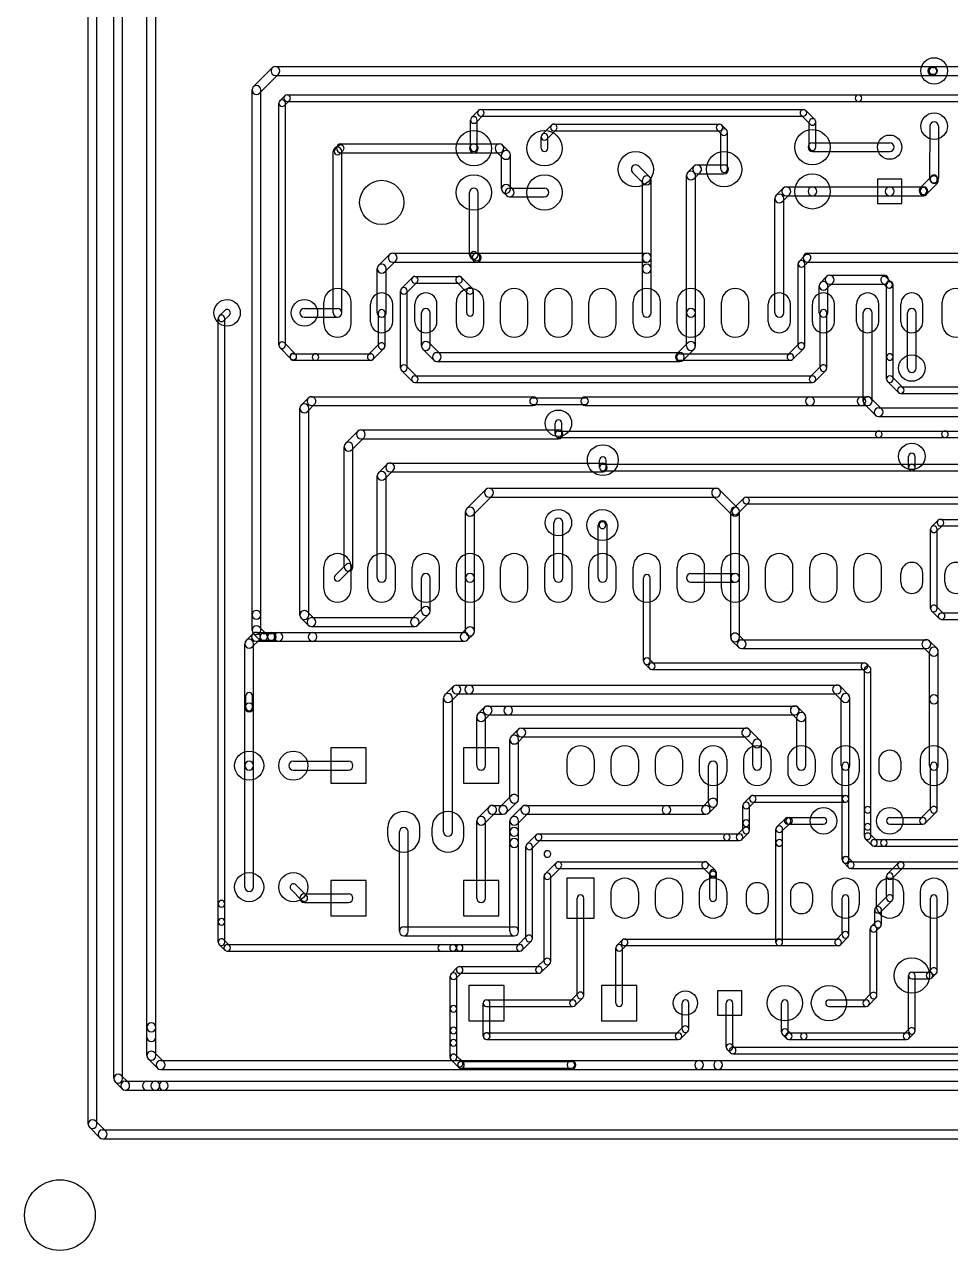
# Model space of a CAD drawing. Extents: x 6950 to 110575, y 15345 to 73470.
# Drawn here: x 6950 to 27910, y 15620 to 43372 of the extents above; entities that cross this region are included whole.
import ezdxf

# ---------------------------------------------------------------- set-up
doc = ezdxf.new("R2010")
doc.units = 0
doc.layers.add('BLACK', color=1, linetype='CONTINUOUS')

msp = doc.modelspace()

# ---------------------------------------------------------------- linework, layer by layer
at = {"layer": 'BLACK'}
for p, q in [((8390, 18480), (8390, 70750)), ((8590, 18480), (8590, 70750)), ((9720, 20670), (9720, 70140)), ((9920, 20670), (9920, 70140)), ((8970, 19510), (8970, 60800)), ((9170, 19510), (9170, 60800)), ((12559, 42391), (12129, 41961)), ((12701, 42249), (12271, 41819)), ((12630, 42420), (27500, 42420)), ((12630, 42220), (27500, 42220)), ((27500, 42420), (32920, 42420)), ((27500, 42395), (27540, 42395)), ((27500, 42245), (27540, 42245)), ((27500, 42220), (32920, 42220)), ((12100, 30010), (12100, 41890)), ((12300, 30010), (12300, 41890)), ((12841, 41758), (12727, 41644)), ((12947, 41652), (12833, 41538)), ((12895, 41780), (25829, 41780)), ((12895, 41630), (25829, 41630)), ((25830, 41780), (28850, 41780)), ((25830, 41630), (28850, 41630)), ((12705, 36110), (12705, 41590)), ((12855, 36110), (12855, 41590)), ((17227, 41423), (17067, 41263)), ((17280, 41445), (24580, 41445)), ((24837, 41219), (24633, 41423)), ((17045, 40570), (17045, 41210)), ((17333, 41317), (17173, 41157)), ((17195, 40570), (17195, 41210)), ((17280, 41295), (24580, 41295)), ((18667, 40883), (18877, 41093)), ((18930, 41115), (22680, 41115)), ((22733, 41093), (22837, 40989)), ((24731, 41113), (24527, 41317)), ((24710, 40595), (24710, 41165)), ((24860, 40595), (24860, 41165)), ((18645, 40570), (18645, 40830)), ((18773, 40777), (18983, 40987)), ((18795, 40570), (18795, 40830)), ((18930, 40965), (22680, 40965)), ((22627, 40987), (22731, 40883)), ((22710, 40095), (22710, 40935)), ((22860, 40095), (22860, 40935)), ((27439, 41070), (27437, 39890)), ((27639, 41070), (27637, 39890)), ((13981, 40549), (14056, 40624)), ((14110, 40670), (17120, 40670)), ((17120, 40670), (17700, 40670)), ((17771, 40641), (17921, 40491)), ((24785, 40695), (26535, 40695)), ((13935, 36845), (13935, 40495)), ((14088, 40442), (14163, 40517)), ((14110, 40470), (17120, 40470)), ((14135, 36845), (14135, 40495)), ((17120, 40470), (17700, 40470)), ((17629, 40499), (17779, 40349)), ((17750, 39650), (17750, 40420)), ((17950, 39650), (17950, 40420)), ((24785, 40495), (26535, 40495)), ((20964, 39775), (20715, 40024)), ((21105, 39916), (20856, 40165)), ((21965, 40026), (22104, 40165)), ((22106, 39885), (22245, 40024)), ((22175, 40195), (22785, 40195)), ((22175, 39995), (22785, 39995)), ((17921, 39720), (18000, 39641)), ((20935, 38095), (20935, 39845)), ((21135, 38095), (21135, 39845)), ((21935, 36845), (21935, 39955)), ((22135, 36845), (22135, 39955)), ((24195, 39695), (24785, 39695)), ((24785, 39695), (26535, 39695)), ((26810, 39870), (26260, 39870)), ((26260, 39870), (26260, 39320)), ((26535, 39695), (27299, 39695)), ((26810, 39320), (26810, 39870)), ((27230, 39681), (27465, 39916)), ((27371, 39540), (27606, 39775)), ((27461, 39846), (27461, 39890)), ((27611, 39846), (27611, 39890)), ((17020, 38160), (17020, 39570)), ((17220, 38160), (17220, 39570)), ((17780, 39579), (17859, 39500)), ((17930, 39670), (18720, 39670)), ((17930, 39470), (18720, 39470)), ((23935, 36845), (23935, 39435)), ((23964, 39506), (24124, 39666)), ((24106, 39364), (24266, 39524)), ((24135, 36845), (24135, 39435)), ((24195, 39495), (24785, 39495)), ((24785, 39495), (26535, 39495)), ((26535, 39495), (27299, 39495)), ((27225, 39596), (27225, 39610)), ((27375, 39596), (27375, 39610)), ((26260, 39320), (26810, 39320)), ((14965, 37916), (15214, 38165)), ((15106, 37775), (15355, 38024)), ((15285, 38195), (17185, 38195)), ((17067, 38107), (17131, 38043)), ((17173, 38213), (17237, 38149)), ((17185, 38195), (21035, 38195)), ((20935, 37845), (20935, 38095)), ((21135, 37845), (21135, 38095)), ((24483, 38009), (24621, 38147)), ((24589, 37903), (24727, 38041)), ((24675, 38195), (28385, 38195)), ((14935, 36845), (14935, 37845)), ((15135, 36845), (15135, 37845)), ((15285, 37995), (17185, 37995)), ((17185, 37995), (21035, 37995)), ((20935, 36845), (20935, 37845)), ((21135, 36845), (21135, 37845)), ((24460, 36095), (24460, 37955)), ((24610, 36095), (24610, 37955)), ((24675, 37995), (28385, 37995)), ((15731, 37647), (15483, 37399)), ((15837, 37541), (15589, 37293)), ((15785, 37670), (16785, 37670)), ((15785, 37520), (16785, 37520)), ((16981, 37293), (16733, 37541)), ((17087, 37399), (16839, 37647)), ((25104, 37665), (24965, 37526)), ((25245, 37524), (25106, 37385)), ((25175, 37695), (26405, 37695)), ((25175, 37495), (26405, 37495)), ((26466, 37428), (26352, 37542)), ((26572, 37534), (26458, 37648)), ((26460, 35846), (26460, 37480)), ((26520, 37555), (26534, 37555)), ((26610, 35846), (26610, 37480)), ((15460, 35595), (15460, 37345)), ((15610, 35595), (15610, 37345)), ((16960, 36845), (16960, 37345)), ((17110, 36845), (17110, 37345)), ((24935, 36845), (24935, 37455)), ((25135, 36845), (25135, 37455)), ((26520, 37405), (26534, 37405)), ((13285, 36945), (14035, 36945)), ((13725, 36605), (13725, 37085)), ((14345, 36605), (14345, 37085)), ((14785, 36645), (14785, 37045)), ((15285, 36645), (15285, 37045)), ((15785, 36645), (15785, 37045)), ((16285, 36645), (16285, 37045)), ((16725, 36605), (16725, 37085)), ((17345, 36605), (17345, 37085)), ((17725, 36605), (17725, 37085)), ((18345, 36605), (18345, 37085)), ((18725, 36605), (18725, 37085)), ((19345, 36605), (19345, 37085)), ((19725, 36605), (19725, 37085)), ((20345, 36605), (20345, 37085)), ((20725, 36605), (20725, 37085)), ((21345, 36605), (21345, 37085)), ((21725, 36605), (21725, 37085)), ((22345, 36605), (22345, 37085)), ((22725, 36605), (22725, 37085)), ((23345, 36605), (23345, 37085)), ((23785, 36645), (23785, 37045)), ((24285, 36645), (24285, 37045)), ((24785, 36645), (24785, 37045)), ((25285, 36645), (25285, 37045)), ((25785, 36645), (25785, 37045)), ((26285, 36645), (26285, 37045)), ((26785, 36645), (26785, 37045)), ((27285, 36645), (27285, 37045)), ((27725, 36605), (27725, 37085)), ((11335, 23470), (11335, 36720)), ((11357, 36774), (11481, 36898)), ((11463, 36668), (11587, 36792)), ((11485, 23470), (11485, 36720)), ((13285, 36745), (14035, 36745)), ((14960, 36095), (14960, 36845)), ((15110, 36095), (15110, 36845)), ((15935, 36095), (15935, 36845)), ((16135, 36095), (16135, 36845)), ((21935, 36095), (21935, 36845)), ((22135, 36095), (22135, 36845)), ((24960, 35595), (24960, 36845)), ((25110, 35595), (25110, 36845)), ((25935, 34845), (25935, 36845)), ((26135, 34845), (26135, 36845)), ((26935, 35595), (26935, 36845)), ((27135, 35595), (27135, 36845)), ((12833, 36163), (13087, 35909)), ((14733, 35899), (14981, 36147)), ((16106, 36165), (16355, 35916)), ((21715, 35916), (21964, 36165)), ((24233, 35899), (24481, 36147)), ((12727, 36057), (12981, 35803)), ((12960, 35845), (12960, 35855)), ((13035, 35920), (13535, 35920)), ((13110, 35845), (13110, 35855)), ((13535, 35920), (14785, 35920)), ((14839, 35793), (15087, 36041)), ((15965, 36024), (16214, 35775)), ((16285, 35945), (21785, 35945)), ((21785, 35920), (24285, 35920)), ((21856, 35775), (22105, 36024)), ((24339, 35793), (24587, 36041)), ((26460, 35345), (26460, 35845)), ((26610, 35345), (26610, 35845)), ((13035, 35770), (13535, 35770)), ((13535, 35770), (14785, 35770)), ((15483, 35541), (15731, 35293)), ((15589, 35647), (15837, 35399)), ((16285, 35745), (21785, 35745)), ((21785, 35770), (24285, 35770)), ((24733, 35399), (24981, 35647)), ((24839, 35293), (25087, 35541)), ((15785, 35420), (24785, 35420)), ((15785, 35270), (24785, 35270)), ((26483, 35291), (26731, 35043)), ((26589, 35397), (26837, 35149)), ((26785, 35170), (29785, 35170)), ((26785, 35020), (29785, 35020)), ((13214, 34756), (13374, 34916)), ((13356, 34614), (13516, 34774)), ((13445, 34945), (18459, 34945)), ((13445, 34745), (18459, 34745)), ((18460, 34920), (19640, 34920)), ((18460, 34770), (19640, 34770)), ((19640, 34945), (24730, 34945)), ((19640, 34745), (24730, 34745)), ((24730, 34945), (25894, 34945)), ((24730, 34745), (25894, 34745)), ((25895, 34945), (26035, 34945)), ((25895, 34745), (26035, 34745)), ((26214, 34525), (25965, 34774)), ((26355, 34666), (26106, 34915)), ((26285, 34695), (38115, 34695)), ((13185, 30005), (13185, 34685)), ((13385, 30005), (13385, 34685)), ((26285, 34495), (38115, 34495)), ((14494, 34165), (14215, 33886)), ((14565, 34195), (19035, 34195)), ((18960, 34095), (18960, 34345)), ((19035, 34170), (26285, 34170)), ((19110, 34095), (19110, 34345)), ((26285, 34170), (27785, 34170)), ((27785, 34170), (34535, 34170)), ((14635, 34024), (14356, 33745)), ((14565, 33995), (19035, 33995)), ((19035, 34020), (26285, 34020)), ((26285, 34020), (27785, 34020)), ((27785, 34020), (34535, 34020)), ((14185, 31095), (14185, 33815)), ((14385, 31095), (14385, 33815)), ((26960, 33345), (26960, 33595)), ((27110, 33345), (27110, 33595)), ((14965, 33226), (15154, 33415)), ((15225, 33445), (20039, 33445)), ((19965, 33346), (19965, 33510)), ((20040, 33420), (27034, 33420)), ((20115, 33346), (20115, 33510)), ((27035, 33420), (33575, 33420)), ((14935, 30845), (14935, 33155)), ((15106, 33085), (15295, 33274)), ((15135, 30845), (15135, 33155)), ((15225, 33245), (20039, 33245)), ((20040, 33270), (27034, 33270)), ((27035, 33270), (33575, 33270)), ((17394, 32846), (16964, 32416)), ((17465, 32875), (22605, 32875)), ((23106, 32416), (22676, 32846)), ((17536, 32704), (17106, 32274)), ((17465, 32675), (22605, 32675)), ((22964, 32274), (22534, 32704)), ((23231, 32647), (22983, 32399)), ((23337, 32541), (23089, 32293)), ((23285, 32670), (31785, 32670)), ((23285, 32520), (31785, 32520)), ((16935, 30845), (16935, 32345)), ((17135, 30845), (17135, 32345)), ((22935, 30845), (22935, 32345)), ((23135, 30845), (23135, 32345)), ((18935, 30845), (18935, 32095)), ((19135, 30845), (19135, 32095)), ((19935, 30845), (19935, 32035)), ((19981, 31983), (19977, 31987)), ((20087, 32089), (20083, 32093)), ((20135, 30845), (20135, 32035)), ((27460, 30155), (27460, 31945)), ((27632, 32148), (27482, 31998)), ((27738, 32042), (27588, 31892)), ((27610, 30155), (27610, 31945)), ((27685, 32170), (30835, 32170)), ((27685, 32020), (30835, 32020)), ((13725, 30605), (13725, 31085)), ((14231, 31147), (13983, 30899)), ((14345, 30605), (14345, 31085)), ((14725, 30605), (14725, 31085)), ((15345, 30605), (15345, 31085)), ((15725, 30605), (15725, 31085)), ((16345, 30605), (16345, 31085)), ((16725, 30605), (16725, 31085)), ((17345, 30605), (17345, 31085)), ((17725, 30605), (17725, 31085)), ((18345, 30605), (18345, 31085)), ((18725, 30605), (18725, 31085)), ((19345, 30605), (19345, 31085)), ((19725, 30605), (19725, 31085)), ((20345, 30605), (20345, 31085)), ((20725, 30605), (20725, 31085)), ((21345, 30605), (21345, 31085)), ((21725, 30605), (21725, 31085)), ((22345, 30605), (22345, 31085)), ((22725, 30605), (22725, 31085)), ((23345, 30605), (23345, 31085)), ((23725, 30605), (23725, 31085)), ((24345, 30605), (24345, 31085)), ((24725, 30605), (24725, 31085)), ((25345, 30605), (25345, 31085)), ((25725, 30605), (25725, 31085)), ((26345, 30605), (26345, 31085)), ((14337, 31041), (14089, 30793)), ((15935, 30095), (15935, 30845)), ((16135, 30095), (16135, 30845)), ((16935, 29635), (16935, 30845)), ((17135, 29635), (17135, 30845)), ((20960, 28961), (20960, 30845)), ((21110, 28961), (21110, 30845)), ((22035, 30945), (23035, 30945)), ((22935, 29495), (22935, 30845)), ((23135, 29495), (23135, 30845)), ((26785, 30745), (26785, 30945)), ((27285, 30745), (27285, 30945)), ((27785, 30745), (27785, 30945)), ((22035, 30745), (23035, 30745)), ((12100, 29660), (12100, 30010)), ((12300, 29660), (12300, 30010)), ((13516, 29916), (13356, 30076)), ((15964, 30165), (15715, 29916)), ((16105, 30024), (15856, 29775)), ((27656, 29928), (27482, 30102)), ((27762, 30034), (27588, 30208)), ((27710, 30055), (28370, 30055)), ((12271, 29731), (12421, 29581)), ((13374, 29774), (13214, 29934)), ((13445, 29945), (15785, 29945)), ((13445, 29745), (15785, 29745)), ((16839, 29581), (16964, 29706)), ((27710, 29905), (28370, 29905)), ((11964, 29427), (12118, 29581)), ((12106, 29285), (12260, 29439)), ((12129, 29589), (12279, 29439)), ((12190, 29610), (12550, 29610)), ((12350, 29585), (12550, 29585)), ((12350, 29435), (12550, 29435)), ((12550, 29610), (12700, 29610)), ((12700, 29610), (13470, 29610)), ((13470, 29610), (16910, 29610)), ((16980, 29440), (17105, 29565)), ((23114, 29274), (22964, 29424)), ((23256, 29416), (23106, 29566)), ((23185, 29445), (27365, 29445)), ((11935, 27911), (11935, 29355)), ((12135, 27911), (12135, 29355)), ((12190, 29410), (12550, 29410)), ((12550, 29410), (12700, 29410)), ((12700, 29410), (13470, 29410)), ((13470, 29410), (16910, 29410)), ((23185, 29245), (27365, 29245)), ((27464, 29104), (27294, 29274)), ((27435, 28095), (27435, 29175)), ((27606, 29246), (27436, 29416)), ((27635, 28095), (27635, 29175)), ((20982, 28907), (21096, 28793)), ((21088, 29013), (21202, 28899)), ((21150, 28920), (25960, 28920)), ((26013, 28899), (26088, 28824)), ((21150, 28770), (25960, 28770)), ((25906, 28792), (25981, 28717)), ((25960, 25596), (25960, 28770)), ((26110, 25596), (26110, 28770)), ((16658, 28391), (16464, 28197)), ((16730, 28420), (17014, 28420)), ((17015, 28420), (25339, 28420)), ((25605, 28197), (25411, 28391)), ((11960, 27911), (11960, 28175)), ((12110, 27911), (12110, 28175)), ((16435, 25095), (16435, 28125)), ((16800, 28249), (16606, 28055)), ((16635, 25095), (16635, 28125)), ((16730, 28220), (17014, 28220)), ((17015, 28220), (25339, 28220)), ((25463, 28055), (25269, 28249)), ((25435, 26595), (25435, 28125)), ((25635, 26595), (25635, 28125)), ((27435, 26595), (27435, 28095)), ((27635, 26595), (27635, 28095)), ((11935, 26596), (11935, 27910)), ((12135, 26596), (12135, 27910)), ((17214, 27766), (17364, 27916)), ((17356, 27624), (17506, 27774)), ((17435, 27945), (17899, 27945)), ((17900, 27945), (24384, 27945)), ((24314, 27774), (24464, 27624)), ((24456, 27916), (24606, 27766)), ((17185, 26595), (17185, 27695)), ((17385, 26595), (17385, 27695)), ((17435, 27745), (17899, 27745)), ((17900, 27745), (24384, 27745)), ((24435, 26595), (24435, 27695)), ((24635, 26595), (24635, 27695)), ((18124, 27416), (17964, 27256)), ((18266, 27274), (18106, 27114)), ((18195, 27445), (23285, 27445)), ((18195, 27245), (23285, 27245)), ((23464, 27025), (23215, 27274)), ((23605, 27166), (23356, 27415)), ((14685, 26995), (13885, 26995)), ((13885, 26995), (13885, 26195)), ((14685, 26195), (14685, 26995)), ((17685, 26995), (16885, 26995)), ((16885, 26995), (16885, 26195)), ((17685, 26195), (17685, 26995)), ((17935, 25845), (17935, 27185)), ((18135, 25845), (18135, 27185)), ((23435, 26595), (23435, 27095)), ((23635, 26595), (23635, 27095)), ((13035, 26695), (14285, 26695)), ((19225, 26735), (19225, 26455)), ((19845, 26735), (19845, 26455)), ((20225, 26735), (20225, 26455)), ((20845, 26735), (20845, 26455)), ((21225, 26735), (21225, 26455)), ((21845, 26735), (21845, 26455)), ((22225, 26735), (22225, 26455)), ((22845, 26735), (22845, 26455)), ((23225, 26735), (23225, 26455)), ((23845, 26735), (23845, 26455)), ((24225, 26735), (24225, 26455)), ((24845, 26735), (24845, 26455)), ((25225, 26735), (25225, 26455)), ((25845, 26735), (25845, 26455)), ((26285, 26695), (26285, 26495)), ((26785, 26695), (26785, 26495)), ((27225, 26735), (27225, 26455)), ((27845, 26735), (27845, 26455)), ((11935, 23845), (11935, 26595)), ((12135, 23845), (12135, 26595)), ((13035, 26495), (14285, 26495)), ((22435, 25755), (22435, 26595)), ((22635, 25755), (22635, 26595)), ((25460, 25845), (25460, 26595)), ((25610, 25845), (25610, 26595)), ((27460, 25595), (27460, 26595)), ((27610, 25595), (27610, 26595)), ((13885, 26195), (14685, 26195)), ((16885, 26195), (17685, 26195)), ((17715, 25666), (17964, 25915)), ((22304, 25666), (22464, 25826)), ((23232, 25748), (23382, 25898)), ((23435, 25920), (25535, 25920)), ((25460, 24461), (25460, 25845)), ((25610, 24461), (25610, 25845)), ((17215, 25416), (17464, 25665)), ((17535, 25695), (17785, 25695)), ((17856, 25525), (18105, 25774)), ((17965, 25416), (18214, 25665)), ((18285, 25695), (21479, 25695)), ((21480, 25695), (22374, 25695)), ((22446, 25524), (22606, 25684)), ((23210, 25291), (23210, 25695)), ((23338, 25642), (23488, 25792)), ((23360, 25291), (23360, 25695)), ((23435, 25770), (25535, 25770)), ((25960, 25211), (25960, 25595)), ((26110, 25211), (26110, 25595)), ((27233, 25399), (27481, 25647)), ((27339, 25293), (27587, 25541)), ((17185, 23595), (17185, 25345)), ((17356, 25275), (17605, 25524)), ((17385, 23595), (17385, 25345)), ((17535, 25495), (17785, 25495)), ((17935, 25095), (17935, 25345)), ((18106, 25275), (18355, 25524)), ((18135, 25095), (18135, 25345)), ((18285, 25495), (21479, 25495)), ((21480, 25495), (22374, 25495)), ((23210, 25126), (23210, 25290)), ((23360, 25126), (23360, 25290)), ((24172, 25398), (23982, 25208)), ((24278, 25292), (24088, 25102)), ((24225, 25420), (24259, 25420)), ((24225, 25270), (24259, 25270)), ((24260, 25420), (25034, 25420)), ((24260, 25270), (25034, 25270)), ((26535, 25420), (27285, 25420)), ((26535, 25270), (27285, 25270)), ((15175, 24995), (15175, 25195)), ((15435, 22845), (15435, 25095)), ((15635, 22845), (15635, 25095)), ((15895, 24995), (15895, 25195)), ((16175, 24995), (16175, 25195)), ((16895, 24995), (16895, 25195)), ((17935, 24845), (17935, 25095)), ((18135, 24845), (18135, 25095)), ((18322, 24818), (18532, 25028)), ((18585, 25050), (22845, 25050)), ((22845, 25050), (23135, 25050)), ((22845, 25050), (23135, 25050)), ((23232, 25178), (23082, 25028)), ((23338, 25072), (23188, 24922)), ((23960, 24845), (23960, 25155)), ((24110, 24845), (24110, 25155)), ((25960, 24996), (25960, 25210)), ((26088, 25048), (26232, 24904)), ((26110, 24996), (26110, 25210)), ((17935, 22845), (17935, 24845)), ((18135, 22845), (18135, 24845)), ((18300, 22685), (18300, 24765)), ((18428, 24712), (18638, 24922)), ((18450, 22685), (18450, 24765)), ((18585, 24900), (22845, 24900)), ((22845, 24900), (23135, 24900)), ((22845, 24900), (23135, 24900)), ((23960, 22595), (23960, 24845)), ((24110, 22595), (24110, 24845)), ((25982, 24942), (26126, 24798)), ((26180, 24925), (26400, 24925)), ((26180, 24775), (26400, 24775)), ((26325, 24846), (26325, 24850)), ((26400, 24920), (28284, 24920)), ((26400, 24770), (28284, 24770)), ((26475, 24846), (26475, 24850)), ((25535, 24535), (25539, 24535)), ((25593, 24513), (25707, 24399)), ((18733, 24149), (18981, 24397)), ((18839, 24043), (19087, 24291)), ((19035, 24420), (22355, 24420)), ((19035, 24270), (22355, 24270)), ((22482, 24112), (22302, 24292)), ((22588, 24218), (22408, 24398)), ((22460, 24131), (22460, 24165)), ((22610, 24131), (22610, 24165)), ((25487, 24407), (25601, 24293)), ((25535, 24385), (25539, 24385)), ((25655, 24420), (26785, 24420)), ((25655, 24270), (26785, 24270)), ((26483, 24149), (26731, 24397)), ((26589, 24043), (26837, 24291)), ((26785, 24420), (29535, 24420)), ((26785, 24270), (29535, 24270)), ((13337, 23649), (13089, 23897)), ((14685, 23995), (13885, 23995)), ((13885, 23995), (13885, 23195)), ((14685, 23195), (14685, 23995)), ((17685, 23995), (16885, 23995)), ((16885, 23995), (16885, 23195)), ((17685, 23195), (17685, 23995)), ((18710, 22161), (18710, 24095)), ((18860, 22161), (18860, 24095)), ((19225, 24045), (19225, 23145)), ((19845, 24045), (19225, 24045)), ((19845, 23145), (19845, 24045)), ((22460, 23596), (22460, 24130)), ((22610, 23596), (22610, 24130)), ((26460, 23595), (26460, 24095)), ((26610, 23595), (26610, 24095)), ((13231, 23543), (12983, 23791)), ((13285, 23695), (14285, 23695)), ((19460, 21395), (19460, 23595)), ((19610, 21395), (19610, 23595)), ((20225, 23735), (20225, 23455)), ((20845, 23735), (20845, 23455)), ((21225, 23735), (21225, 23455)), ((21845, 23735), (21845, 23455)), ((22225, 23735), (22225, 23455)), ((22845, 23735), (22845, 23455)), ((23285, 23695), (23285, 23495)), ((23785, 23695), (23785, 23495)), ((24285, 23695), (24285, 23495)), ((24785, 23695), (24785, 23495)), ((25225, 23735), (25225, 23455)), ((25460, 22765), (25460, 23595)), ((25610, 22765), (25610, 23595)), ((25845, 23735), (25845, 23455)), ((26217, 23384), (26481, 23648)), ((26225, 23735), (26225, 23455)), ((26845, 23735), (26845, 23455)), ((27225, 23735), (27225, 23455)), ((27460, 21945), (27460, 23595)), ((27610, 21945), (27610, 23595)), ((27845, 23735), (27845, 23455)), ((11335, 23060), (11335, 23470)), ((11485, 23060), (11485, 23470)), ((13285, 23495), (14285, 23495)), ((26195, 23000), (26195, 23330)), ((26323, 23278), (26587, 23542)), ((26345, 23000), (26345, 23330)), ((11335, 22600), (11335, 23060)), ((11485, 22600), (11485, 23060)), ((13885, 23195), (14685, 23195)), ((16885, 23195), (17685, 23195)), ((19225, 23145), (19845, 23145)), ((26117, 22954), (26216, 23053)), ((15535, 22945), (18035, 22945)), ((25482, 22818), (25312, 22648)), ((26095, 21390), (26095, 22900)), ((26224, 22847), (26323, 22946)), ((26245, 21390), (26245, 22900)), ((11486, 22418), (11358, 22546)), ((11592, 22524), (11464, 22652)), ((11540, 22545), (16800, 22545)), ((15535, 22745), (18035, 22745)), ((16380, 22545), (16650, 22545)), ((16650, 22545), (16800, 22545)), ((16800, 22545), (18160, 22545)), ((18321, 22739), (18106, 22524)), ((18428, 22632), (18213, 22417)), ((20481, 22648), (20357, 22524)), ((20587, 22542), (20463, 22418)), ((20535, 22670), (24035, 22670)), ((20535, 22520), (24035, 22520)), ((24035, 22670), (25365, 22670)), ((24035, 22520), (25365, 22520)), ((25588, 22712), (25418, 22542)), ((11540, 22395), (16800, 22395)), ((16380, 22395), (16650, 22395)), ((16650, 22395), (16800, 22395)), ((16800, 22395), (18160, 22395)), ((18732, 22213), (18542, 22023)), ((20335, 21220), (20335, 22470)), ((20485, 21220), (20485, 22470)), ((16746, 22022), (16608, 21884)), ((16800, 22045), (18594, 22045)), ((18838, 22107), (18648, 21917)), ((27382, 21899), (27481, 21998)), ((16585, 21090), (16585, 21830)), ((16852, 21916), (16714, 21778)), ((16735, 21090), (16735, 21830)), ((16800, 21895), (18594, 21895)), ((26960, 20591), (26960, 21845)), ((27035, 21920), (27435, 21920)), ((27035, 21770), (27435, 21770)), ((27110, 20591), (27110, 21845)), ((27489, 21792), (27588, 21891)), ((17010, 21620), (17010, 20820)), ((17810, 21620), (17010, 21620)), ((17810, 20820), (17810, 21620)), ((19481, 21448), (19307, 21274)), ((20010, 21620), (20010, 20820)), ((20810, 21620), (20010, 21620)), ((20810, 20820), (20810, 21620)), ((23185, 21495), (22635, 21495)), ((22635, 21495), (22635, 20945)), ((23185, 20945), (23185, 21495)), ((25947, 21273), (26117, 21443)), ((17335, 20474), (17335, 21220)), ((17410, 21295), (19360, 21295)), ((17410, 21145), (19360, 21145)), ((17485, 20474), (17485, 21220)), ((19587, 21342), (19413, 21168)), ((21835, 20630), (21835, 21220)), ((21985, 20630), (21985, 21220)), ((22835, 20220), (22835, 21220)), ((22985, 20220), (22985, 21220)), ((24085, 20560), (24085, 21220)), ((24235, 20560), (24235, 21220)), ((25160, 21295), (26000, 21295)), ((25160, 21145), (26000, 21145)), ((26053, 21167), (26223, 21337)), ((16585, 20600), (16585, 21090)), ((16735, 20600), (16735, 21090)), ((17010, 20820), (17810, 20820)), ((20010, 20820), (20810, 20820)), ((22635, 20945), (23185, 20945)), ((9720, 20030), (9720, 20670)), ((9720, 20450), (9720, 20670)), ((9920, 20030), (9920, 20670)), ((9920, 20450), (9920, 20670)), ((16585, 19990), (16585, 20600)), ((16585, 20320), (16585, 20600)), ((16735, 19990), (16735, 20600)), ((16735, 20320), (16735, 20600)), ((17412, 20547), (21752, 20547)), ((21856, 20683), (21699, 20526)), ((21963, 20576), (21806, 20419)), ((24213, 20613), (24303, 20523)), ((24250, 20545), (24590, 20545)), ((24590, 20545), (26914, 20545)), ((26863, 20524), (26981, 20642)), ((16585, 19990), (16585, 20320)), ((16585, 19990), (16585, 20320)), ((16735, 19990), (16735, 20320)), ((16735, 19990), (16735, 20320)), ((17359, 20419), (17357, 20421)), ((17412, 20397), (21752, 20397)), ((17465, 20525), (17463, 20527)), ((22963, 20273), (23033, 20203)), ((24107, 20507), (24197, 20417)), ((24250, 20395), (24590, 20395)), ((24590, 20395), (26914, 20395)), ((26969, 20418), (27087, 20536)), ((10100, 19891), (9891, 20100)), ((16883, 19873), (16713, 20043)), ((16714, 20042), (16852, 19904)), ((16852, 19904), (16714, 20042)), ((22857, 20167), (22927, 20097)), ((22980, 20225), (31610, 20225)), ((22980, 20075), (31610, 20075)), ((9959, 19750), (9750, 19959)), ((10030, 19920), (19330, 19920)), ((10030, 19720), (19330, 19720)), ((16777, 19767), (16607, 19937)), ((16608, 19936), (16746, 19798)), ((16746, 19798), (16608, 19936)), ((16830, 19895), (19330, 19895)), ((16830, 19745), (19330, 19745)), ((19330, 19920), (22220, 19920)), ((19330, 19720), (22220, 19720)), ((22220, 19920), (22650, 19920)), ((22220, 19720), (22650, 19720)), ((22650, 19920), (31830, 19920)), ((22650, 19720), (31830, 19720)), ((8999, 19439), (9159, 19279)), ((9141, 19581), (9301, 19421)), ((9230, 19450), (9910, 19450)), ((9720, 19450), (9910, 19450)), ((9720, 19450), (10100, 19450)), ((9910, 19450), (10100, 19450)), ((10100, 19450), (33020, 19450)), ((9230, 19250), (9910, 19250)), ((9720, 19250), (9910, 19250)), ((9720, 19250), (10100, 19250)), ((9910, 19250), (10100, 19250)), ((10100, 19250), (33020, 19250)), ((8420, 18409), (8649, 18180)), ((8561, 18550), (8790, 18321)), ((8720, 18350), (36130, 18350)), ((8720, 18150), (36130, 18150))]:
    msp.add_line(p, q, dxfattribs=at)
for centre, radius in [((27540, 42320), 300), ((27540, 41070), 300), ((17120, 40570), 400), ((18720, 40570), 400), ((24785, 40595), 400), ((26535, 40595), 275), ((20785, 40095), 400), ((22785, 40095), 400), ((17120, 39570), 400), ((18720, 39570), 400), ((24785, 39595), 400), ((15035, 39345), 500), ((11535, 36845), 300), ((13285, 36845), 300), ((27035, 35595), 300), ((19035, 34345), 300), ((20040, 33510), 350), ((27035, 33595), 300), ((19035, 32095), 300), ((20030, 32040), 350), ((12035, 26595), 330), ((13035, 26595), 330), ((25035, 25345), 300), ((26535, 25345), 300), ((12035, 23845), 330), ((13035, 23845), 330), ((27035, 21845), 400), ((21910, 21220), 275), ((24160, 21220), 400), ((25160, 21220), 400), ((7750, 16420), 800)]:
    msp.add_circle(centre, radius, dxfattribs=at)
for centre, radius, start, end in [((12630, 42320), 100, 90, 270), ((12630, 42320), 100, -45, 135), ((27500, 42320), 100, 90, 270), ((27500, 42320), 75, 90, 270), ((27500, 42320), 100, 270, 450), ((27540, 42320), 75, 270, 450), ((12200, 41890), 100, 360, 540), ((12200, 41890), 100, 135, 315), ((12780, 41590), 75, 360, 540), ((12780, 41591), 75, 135, 315), ((12895, 41705), 75, 90, 270), ((12894, 41705), 75, -45, 135), ((25830, 41705), 75, 90, 270), ((25829, 41705), 75, 270, 450), ((17280, 41370), 75, 90, 270), ((17280, 41370), 75, -45, 135), ((24580, 41370), 75, 405, 585), ((24580, 41370), 75, 270, 450), ((17120, 41210), 75, 360, 540), ((17120, 41210), 75, 135, 315), ((18930, 41040), 75, 90, 270), ((18930, 41040), 75, 315, 495), ((22680, 41040), 75, 45, 225), ((22680, 41040), 75, 270, 450), ((24785, 41165), 75, 360, 540), ((24784, 41166), 75, 225, 405), ((27539, 41070), 100, 0, 179), ((18720, 40830), 75, 360, 540), ((18720, 40830), 75, 135, 315), ((22785, 40935), 75, 360, 540), ((22784, 40936), 75, 225, 405), ((14035, 40495), 100, 360, 540), ((14035, 40496), 75, 135, 315), ((14110, 40570), 100, 90, 270), ((14109, 40570), 75, 315, 495), ((17120, 40570), 100, 90, 270), ((17120, 40570), 75, 180, 360), ((17120, 40570), 100, 270, 450), ((17700, 40570), 100, 45, 225), ((17700, 40570), 100, 270, 450), ((17850, 40420), 100, 360, 540), ((18720, 40570), 75, 180, 360), ((24785, 40595), 100, 90, 270), ((24785, 40595), 75, 180, 360), ((26535, 40595), 100, 270, 450), ((17850, 40420), 100, 225, 405), ((20786, 40094), 100, 405, 585), ((22035, 39955), 100, 360, 540), ((22036, 39956), 100, 135, 315), ((22175, 40095), 100, 90, 270), ((22174, 40094), 100, 315, 495), ((22785, 40095), 75, 180, 360), ((22785, 40095), 100, 270, 450), ((27536, 39890), 75, 360, 540), ((17850, 39650), 100, 45, 225), ((21035, 39845), 100, 360, 540), ((21034, 39846), 100, 225, 405), ((24195, 39595), 100, 90, 270), ((24195, 39595), 100, 315, 495), ((24785, 39595), 100, 90, 270), ((24785, 39595), 100, 270, 450), ((26535, 39595), 100, 90, 270), ((26535, 39595), 100, 270, 450), ((27300, 39610), 75, 360, 540), ((27299, 39595), 100, 270, 450), ((27537, 39890), 100, 179, 359), ((27536, 39846), 75, 180, 360), ((27535, 39845), 100, 315, 495), ((17120, 39570), 100, 360, 540), ((17850, 39650), 100, 180, 360), ((17930, 39570), 100, 90, 270), ((17930, 39570), 100, 225, 405), ((18720, 39570), 100, 270, 450), ((24035, 39435), 100, 360, 540), ((24035, 39435), 100, 135, 315), ((27301, 39611), 100, 135, 315), ((27300, 39596), 75, 180, 360), ((15285, 38095), 100, 90, 270), ((15284, 38094), 100, 315, 495), ((17120, 38160), 100, 180, 360), ((17120, 38160), 75, 45, 225), ((17185, 38095), 100, 90, 270), ((17184, 38096), 75, 225, 405), ((17185, 38095), 100, 270, 450), ((21035, 38095), 100, 360, 540), ((21035, 38095), 100, 180, 360), ((21035, 38095), 100, 270, 450), ((24535, 37955), 75, 360, 540), ((24675, 38095), 100, 90, 270), ((24674, 38094), 75, 315, 495), ((15035, 37845), 100, 360, 540), ((15036, 37846), 100, 135, 315), ((21035, 37845), 100, 360, 540), ((21035, 37845), 100, 180, 360), ((24536, 37956), 75, 135, 315), ((15785, 37595), 75, 90, 270), ((15784, 37594), 75, -45, 135), ((16786, 37594), 75, 405, 585), ((16785, 37595), 75, 270, 450), ((25035, 37455), 100, 360, 540), ((25036, 37456), 100, 135, 315), ((25175, 37595), 100, 90, 270), ((25174, 37594), 100, -45, 135), ((26405, 37595), 75, 405, 585), ((26405, 37595), 100, 270, 450), ((26520, 37480), 75, 90, 270), ((26535, 37480), 75, 360, 540), ((26519, 37481), 75, 225, 405), ((26534, 37480), 75, 270, 450), ((14035, 37085), 310, 360, 540), ((15035, 37045), 250, 360, 540), ((15535, 37345), 75, 360, 540), ((15536, 37346), 75, 135, 315), ((16035, 37045), 250, 360, 540), ((17035, 37085), 310, 360, 540), ((17035, 37345), 75, 360, 540), ((17034, 37346), 75, 225, 405), ((18035, 37085), 310, 360, 540), ((19035, 37085), 310, 360, 540), ((20035, 37085), 310, 360, 540), ((21035, 37085), 310, 360, 540), ((22035, 37085), 310, 360, 540), ((23035, 37085), 310, 360, 540), ((24035, 37045), 250, 360, 540), ((25035, 37045), 250, 360, 540), ((26035, 37045), 250, 360, 540), ((27035, 37045), 250, 360, 540), ((28035, 37085), 310, 360, 540), ((11534, 36845), 75, 315, 495), ((13285, 36845), 100, 90, 270), ((14035, 36845), 100, 270, 450), ((15035, 36845), 75, 360, 540), ((16035, 36845), 100, 360, 540), ((22035, 36845), 100, 360, 540), ((25035, 36845), 75, 360, 540), ((26035, 36845), 100, 360, 540), ((27035, 36845), 100, 360, 540), ((11410, 36720), 75, 360, 540), ((11410, 36721), 75, 135, 315), ((14035, 36845), 100, 180, 360), ((15035, 36645), 250, 180, 360), ((15035, 36845), 100, 180, 360), ((16035, 36645), 250, 180, 360), ((17035, 36845), 75, 180, 360), ((21035, 36845), 100, 180, 360), ((22035, 36845), 100, 180, 360), ((24035, 36645), 250, 180, 360), ((24035, 36845), 100, 180, 360), ((25035, 36645), 250, 180, 360), ((25035, 36845), 100, 180, 360), ((26035, 36645), 250, 180, 360), ((27035, 36645), 250, 180, 360), ((14035, 36605), 310, 180, 360), ((17035, 36605), 310, 180, 360), ((18035, 36605), 310, 180, 360), ((19035, 36605), 310, 180, 360), ((20035, 36605), 310, 180, 360), ((21035, 36605), 310, 180, 360), ((22035, 36605), 310, 180, 360), ((23035, 36605), 310, 180, 360), ((28035, 36605), 310, 180, 360), ((12780, 36110), 75, 45, 225), ((12780, 36110), 75, 180, 360), ((15035, 36095), 75, 180, 360), ((15034, 36094), 75, 315, 495), ((16035, 36095), 100, 180, 360), ((16036, 36094), 100, 45, 225), ((22035, 36095), 100, 180, 360), ((22034, 36094), 100, 315, 495), ((24535, 36095), 75, 180, 360), ((24534, 36094), 75, 315, 495), ((13035, 35855), 75, 360, 540), ((13035, 35845), 75, 90, 270), ((13035, 35845), 75, 180, 360), ((13034, 35856), 75, 225, 405), ((13535, 35845), 75, 90, 270), ((13535, 35845), 75, 270, 450), ((14786, 35846), 75, 135, 315), ((14785, 35845), 75, 270, 450), ((16285, 35845), 100, 90, 270), ((16284, 35846), 100, 225, 405), ((21786, 35846), 100, 135, 315), ((21785, 35845), 75, 90, 270), ((21785, 35845), 100, 270, 450), ((24286, 35846), 75, 135, 315), ((24285, 35845), 75, 270, 450), ((26535, 35845), 75, 360, 540), ((26535, 35846), 75, 180, 360), ((15535, 35595), 75, 180, 360), ((15536, 35594), 75, 45, 225), ((25035, 35595), 75, 180, 360), ((25034, 35594), 75, 315, 495), ((27035, 35595), 100, 180, 360), ((15785, 35345), 75, 90, 270), ((15784, 35346), 75, 225, 405), ((24786, 35346), 75, 135, 315), ((24785, 35345), 75, 270, 450), ((26535, 35345), 75, 180, 360), ((26536, 35344), 75, 45, 225), ((26785, 35095), 75, 90, 270), ((26784, 35096), 75, 225, 405), ((13285, 34685), 100, 360, 540), ((13285, 34685), 100, 135, 315), ((13445, 34845), 100, 90, 270), ((13445, 34845), 100, 315, 495), ((18460, 34845), 75, 90, 270), ((18459, 34845), 100, 270, 450), ((19640, 34845), 100, 90, 270), ((19640, 34845), 75, 270, 450), ((24730, 34845), 100, 90, 270), ((24730, 34845), 100, 270, 450), ((25895, 34845), 100, 90, 270), ((25894, 34845), 100, 270, 450), ((26035, 34845), 100, 180, 360), ((26036, 34844), 100, 405, 585), ((26035, 34845), 100, 270, 450), ((26285, 34595), 100, 90, 270), ((19035, 34345), 75, 360, 540), ((26284, 34596), 100, 225, 405), ((14565, 34095), 100, 90, 270), ((14564, 34094), 100, -45, 135), ((19035, 34095), 75, 90, 270), ((19035, 34095), 100, 270, 450), ((26285, 34095), 75, 90, 270), ((26285, 34095), 75, 270, 450), ((27785, 34095), 75, 90, 270), ((27785, 34095), 75, 270, 450), ((14285, 33815), 100, 360, 540), ((14286, 33816), 100, 135, 315), ((19035, 34095), 75, 180, 360), ((20040, 33510), 75, 360, 540), ((27035, 33595), 75, 360, 540), ((15225, 33345), 100, 90, 270), ((15225, 33345), 100, 315, 495), ((20040, 33345), 75, 90, 270), ((20040, 33346), 75, 180, 360), ((20039, 33345), 100, 270, 450), ((27035, 33345), 75, 90, 270), ((27035, 33345), 75, 180, 360), ((27034, 33345), 75, 270, 450), ((15035, 33155), 100, 360, 540), ((15035, 33155), 100, 135, 315), ((17465, 32775), 100, 90, 270), ((17465, 32775), 100, -45, 135), ((22605, 32775), 100, 405, 585), ((22605, 32775), 100, 270, 450), ((23285, 32595), 75, 90, 270), ((23284, 32594), 75, -45, 135), ((17035, 32345), 100, 360, 540), ((17035, 32345), 100, 135, 315), ((19035, 32095), 100, 360, 540), ((23035, 32345), 100, 360, 540), ((23036, 32346), 75, 135, 315), ((23035, 32345), 100, 225, 405), ((20035, 32035), 100, 360, 540), ((20030, 32040), 75, 405, 585), ((20034, 32036), 75, 225, 405), ((27535, 31945), 75, 360, 540), ((27535, 31945), 75, 135, 315), ((27685, 32095), 75, 90, 270), ((27685, 32095), 75, -45, 135), ((14035, 31085), 310, 360, 540), ((15035, 31085), 310, 360, 540), ((16035, 31085), 310, 360, 540), ((17035, 31085), 310, 360, 540), ((18035, 31085), 310, 360, 540), ((19035, 31085), 310, 360, 540), ((20035, 31085), 310, 360, 540), ((21035, 31085), 310, 360, 540), ((22035, 31085), 310, 360, 540), ((23035, 31085), 310, 360, 540), ((24035, 31085), 310, 360, 540), ((25035, 31085), 310, 360, 540), ((26035, 31085), 310, 360, 540), ((14285, 31095), 100, 180, 360), ((14284, 31094), 75, -45, 135), ((27035, 30945), 250, 360, 540), ((28035, 30945), 250, 360, 540), ((14036, 30846), 75, 135, 315), ((15035, 30845), 100, 180, 360), ((16035, 30845), 100, 360, 540), ((17035, 30845), 100, 360, 540), ((17035, 30845), 100, 180, 360), ((19035, 30845), 100, 180, 360), ((20035, 30845), 100, 180, 360), ((21035, 30845), 75, 360, 540), ((22035, 30845), 100, 90, 270), ((23035, 30845), 100, 360, 540), ((23035, 30845), 100, 180, 360), ((23035, 30845), 100, 270, 450), ((14035, 30605), 310, 180, 360), ((15035, 30605), 310, 180, 360), ((16035, 30605), 310, 180, 360), ((17035, 30605), 310, 180, 360), ((18035, 30605), 310, 180, 360), ((19035, 30605), 310, 180, 360), ((20035, 30605), 310, 180, 360), ((21035, 30605), 310, 180, 360), ((22035, 30605), 310, 180, 360), ((23035, 30605), 310, 180, 360), ((24035, 30605), 310, 180, 360), ((25035, 30605), 310, 180, 360), ((26035, 30605), 310, 180, 360), ((27035, 30745), 250, 180, 360), ((28035, 30745), 250, 180, 360), ((12200, 30010), 100, 360, 540), ((12200, 30010), 100, 180, 360), ((13285, 30005), 100, 405, 585), ((13285, 30005), 100, 180, 360), ((16035, 30095), 100, 180, 360), ((16034, 30094), 100, -45, 135), ((27535, 30155), 75, 405, 585), ((27535, 30155), 75, 180, 360), ((27710, 29980), 75, 90, 270), ((27709, 29981), 75, 225, 405), ((12200, 29660), 100, 45, 225), ((13445, 29845), 100, 90, 270), ((13445, 29845), 100, 225, 405), ((15786, 29846), 100, 135, 315), ((15785, 29845), 100, 270, 450), ((17034, 29635), 100, 315, 495), ((12035, 29355), 100, 360, 540), ((12035, 29356), 100, 135, 315), ((12190, 29510), 100, 90, 270), ((12200, 29660), 100, 180, 360), ((12189, 29510), 100, 315, 495), ((12350, 29510), 75, 90, 270), ((12350, 29510), 100, 225, 405), ((12550, 29510), 100, 90, 270), ((12550, 29510), 100, 270, 450), ((12550, 29510), 75, 270, 450), ((12700, 29510), 100, 90, 270), ((12700, 29510), 100, 270, 450), ((13470, 29510), 100, 90, 270), ((13470, 29510), 100, 270, 450), ((16910, 29511), 100, 135, 315), ((16910, 29510), 100, 270, 450), ((17035, 29635), 100, 180, 360), ((23035, 29495), 100, 405, 585), ((23035, 29495), 100, 180, 360), ((23185, 29345), 100, 90, 270), ((27365, 29345), 100, 405, 585), ((27365, 29345), 100, 270, 450), ((23185, 29345), 100, 225, 405), ((27535, 29175), 100, 360, 540), ((27535, 29175), 100, 225, 405), ((21035, 28960), 75, 45, 225), ((21035, 28961), 75, 180, 360), ((21150, 28845), 75, 90, 270), ((21149, 28846), 75, 225, 405), ((25960, 28845), 75, 45, 225), ((25960, 28845), 75, 270, 450), ((26035, 28770), 75, 360, 540), ((26034, 28771), 75, 225, 405), ((16730, 28320), 100, 90, 270), ((16729, 28320), 100, -45, 135), ((17015, 28320), 100, 90, 270), ((17014, 28320), 100, 270, 450), ((25340, 28320), 100, 405, 585), ((25339, 28320), 100, 270, 450), ((12035, 28175), 75, 360, 540), ((16535, 28125), 100, 360, 540), ((16535, 28126), 100, 135, 315), ((25535, 28125), 100, 360, 540), ((25534, 28126), 100, 225, 405), ((27535, 28095), 100, 360, 540), ((27535, 28095), 100, 180, 360), ((12035, 27910), 100, 360, 540), ((12035, 27911), 100, 180, 360), ((12035, 27911), 75, 180, 360), ((17285, 27695), 100, 360, 540), ((17285, 27695), 100, 135, 315), ((17435, 27845), 100, 90, 270), ((17435, 27845), 100, 315, 495), ((17900, 27845), 100, 90, 270), ((17899, 27845), 100, 270, 450), ((24385, 27845), 100, 45, 225), ((24384, 27845), 100, 270, 450), ((24535, 27695), 100, 360, 540), ((24535, 27695), 100, 225, 405), ((18035, 27185), 100, 360, 540), ((18035, 27185), 100, 135, 315), ((18195, 27345), 100, 90, 270), ((18195, 27345), 100, -45, 135), ((23286, 27344), 100, 405, 585), ((23285, 27345), 100, 270, 450), ((19535, 26735), 310, 0, 180), ((20535, 26735), 310, 0, 180), ((21535, 26735), 310, 0, 180), ((22535, 26735), 310, 0, 180), ((23535, 26735), 310, 0, 180), ((23535, 27095), 100, 360, 540), ((23534, 27096), 100, 225, 405), ((24535, 26735), 310, 0, 180), ((25535, 26735), 310, 0, 180), ((26535, 26695), 250, 0, 180), ((27535, 26735), 310, 0, 180), ((12035, 26595), 100, 360, 540), ((13035, 26595), 100, 90, 270), ((14285, 26595), 100, 270, 450), ((22535, 26595), 100, 360, 540), ((25535, 26595), 75, 360, 540), ((27535, 26595), 75, 360, 540), ((12035, 26596), 100, 180, 360), ((17285, 26595), 100, 180, 360), ((19535, 26455), 310, 180, 360), ((20535, 26455), 310, 180, 360), ((21535, 26455), 310, 180, 360), ((22535, 26455), 310, 180, 360), ((23535, 26455), 310, 180, 360), ((23535, 26595), 100, 180, 360), ((24535, 26455), 310, 180, 360), ((24535, 26595), 100, 180, 360), ((25535, 26455), 310, 180, 360), ((25535, 26595), 100, 180, 360), ((26535, 26495), 250, 180, 360), ((27535, 26455), 310, 180, 360), ((27535, 26595), 100, 180, 360), ((18035, 25845), 100, 180, 360), ((18034, 25844), 100, 315, 495), ((22535, 25755), 100, 315, 495), ((23435, 25845), 75, 90, 270), ((23435, 25845), 75, 315, 495), ((25535, 25845), 75, 360, 540), ((25535, 25845), 75, 180, 360), ((25535, 25845), 75, 270, 450), ((15535, 25195), 360, 360, 540), ((16535, 25195), 360, 360, 540), ((17535, 25595), 100, 90, 270), ((17534, 25594), 100, 315, 495), ((17786, 25596), 100, 135, 315), ((17785, 25595), 100, 270, 450), ((18285, 25595), 100, 90, 270), ((18284, 25594), 100, 315, 495), ((21480, 25595), 100, 90, 270), ((21479, 25595), 100, 270, 450), ((22375, 25595), 100, 135, 315), ((22374, 25595), 100, 270, 450), ((22535, 25755), 100, 180, 360), ((23285, 25695), 75, 360, 540), ((23285, 25695), 75, 135, 315), ((26035, 25595), 75, 360, 540), ((26035, 25596), 75, 180, 360), ((27535, 25595), 75, 180, 360), ((27534, 25594), 75, 315, 495), ((17285, 25345), 100, 360, 540), ((17286, 25346), 100, 135, 315), ((18035, 25345), 100, 360, 540), ((18036, 25346), 100, 135, 315), ((23285, 25290), 75, 360, 540), ((23285, 25291), 75, 180, 360), ((24225, 25345), 75, 90, 270), ((24225, 25345), 75, -45, 135), ((24260, 25345), 75, 90, 270), ((24259, 25345), 75, 270, 450), ((25034, 25345), 75, 270, 450), ((26035, 25210), 75, 360, 540), ((26535, 25345), 75, 90, 270), ((27286, 25346), 75, 135, 315), ((27285, 25345), 75, 270, 450), ((15535, 24995), 360, 180, 360), ((15535, 25095), 100, 360, 540), ((16535, 24995), 360, 180, 360), ((16535, 25095), 100, 180, 360), ((18035, 25095), 100, 360, 540), ((18035, 25095), 100, 180, 360), ((18585, 24975), 75, 90, 270), ((18585, 24975), 75, 315, 495), ((22845, 24975), 75, 90, 270), ((22845, 24975), 75, 90, 270), ((22845, 24975), 75, 270, 450), ((23135, 24975), 75, 135, 315), ((23135, 24975), 75, 270, 450), ((23135, 24975), 75, 270, 450), ((23285, 25126), 75, 180, 360), ((23285, 25125), 75, -45, 135), ((24035, 25155), 75, 360, 540), ((24035, 25155), 75, 135, 315), ((26035, 25211), 75, 180, 360), ((26035, 24995), 75, 45, 225), ((26035, 24996), 75, 180, 360), ((18035, 24845), 100, 360, 540), ((18035, 24845), 100, 180, 360), ((18375, 24765), 75, 360, 540), ((18375, 24765), 75, 135, 315), ((24035, 24845), 75, 360, 540), ((24035, 24845), 75, 180, 360), ((26180, 24850), 75, 90, 270), ((26179, 24851), 75, 225, 405), ((26400, 24850), 75, 360, 540), ((26400, 24845), 75, 90, 270), ((26400, 24846), 75, 180, 360), ((26400, 24850), 75, 270, 450), ((18785, 24595), 75, 0, 180), ((18785, 24595), 75, 180, 360), ((25535, 24460), 75, 90, 270), ((25535, 24461), 75, 180, 360), ((25540, 24460), 75, 45, 225), ((25539, 24460), 75, 270, 450), ((18785, 24095), 75, 360, 540), ((18786, 24096), 75, 135, 315), ((19035, 24345), 75, 90, 270), ((19034, 24344), 75, 315, 495), ((22355, 24345), 75, 405, 585), ((22355, 24345), 75, 270, 450), ((22535, 24165), 75, 360, 540), ((22535, 24130), 75, 360, 540), ((22535, 24165), 75, 225, 405), ((25655, 24345), 75, 90, 270), ((25654, 24346), 75, 225, 405), ((26535, 24095), 75, 360, 540), ((26536, 24096), 75, 135, 315), ((26785, 24345), 75, 90, 270), ((26784, 24344), 75, 315, 495), ((26785, 24345), 75, 270, 450), ((13036, 23844), 75, 405, 585), ((20535, 23735), 310, 0, 180), ((21535, 23735), 310, 0, 180), ((22535, 23735), 310, 0, 180), ((22535, 24131), 75, 180, 360), ((23535, 23695), 250, 0, 180), ((24535, 23695), 250, 0, 180), ((25535, 23735), 310, 0, 180), ((26535, 23735), 310, 0, 180), ((27535, 23735), 310, 0, 180), ((12035, 23845), 100, 180, 360), ((13285, 23595), 100, 90, 270), ((13284, 23596), 75, 225, 405), ((14285, 23595), 100, 270, 450), ((17285, 23595), 100, 180, 360), ((19535, 23595), 75, 360, 540), ((22535, 23596), 75, 180, 360), ((25535, 23595), 75, 360, 540), ((26535, 23595), 75, 180, 360), ((26534, 23595), 75, 315, 495), ((27535, 23595), 75, 360, 540), ((11410, 23470), 75, 360, 540), ((11410, 23470), 75, 180, 360), ((20535, 23455), 310, 180, 360), ((21535, 23455), 310, 180, 360), ((22535, 23455), 310, 180, 360), ((23535, 23495), 250, 180, 360), ((24535, 23495), 250, 180, 360), ((25535, 23455), 310, 180, 360), ((26270, 23330), 75, 360, 540), ((26270, 23331), 75, 135, 315), ((26535, 23455), 310, 180, 360), ((27535, 23455), 310, 180, 360), ((11410, 23060), 75, 360, 540), ((11410, 23060), 75, 180, 360), ((26269, 22999), 75, 315, 495), ((15535, 22845), 100, 90, 270), ((15535, 22845), 100, 180, 360), ((18035, 22845), 100, 180, 360), ((18035, 22845), 100, 270, 450), ((18374, 22685), 75, -45, 135), ((25535, 22765), 75, 180, 360), ((25535, 22765), 75, -45, 135), ((26170, 22900), 75, 360, 540), ((26171, 22901), 75, 135, 315), ((26270, 23000), 75, 180, 360), ((11410, 22600), 75, 180, 360), ((11411, 22599), 75, 405, 585), ((11540, 22470), 75, 90, 270), ((11539, 22471), 75, 225, 405), ((16380, 22470), 75, 90, 270), ((16650, 22470), 75, 90, 270), ((16650, 22470), 75, 270, 450), ((16800, 22470), 75, 90, 270), ((16800, 22470), 75, 270, 450), ((16800, 22470), 75, 270, 450), ((18160, 22471), 75, 135, 315), ((18160, 22470), 75, 270, 450), ((18375, 22685), 75, 180, 360), ((20410, 22470), 75, 360, 540), ((20410, 22471), 75, 135, 315), ((20535, 22595), 75, 90, 270), ((20534, 22595), 75, -45, 135), ((24035, 22595), 75, 90, 270), ((24035, 22595), 75, 180, 360), ((24035, 22595), 75, 270, 450), ((25365, 22595), 75, 135, 315), ((25365, 22595), 75, 270, 450), ((18785, 22160), 75, -45, 135), ((16800, 21970), 75, 90, 270), ((16799, 21969), 75, -45, 135), ((18595, 21970), 75, 135, 315), ((18594, 21970), 75, 270, 450), ((18785, 22161), 75, 180, 360), ((27535, 21945), 75, 180, 360), ((27534, 21944), 75, 315, 495), ((16660, 21830), 75, 360, 540), ((16661, 21831), 75, 135, 315), ((27035, 21845), 75, 360, 540), ((27035, 21845), 75, 90, 270), ((27436, 21846), 75, 135, 315), ((27435, 21845), 75, 270, 450), ((19535, 21395), 75, 180, 360), ((19534, 21395), 75, -45, 135), ((26170, 21390), 75, 180, 360), ((26170, 21390), 75, 315, 495), ((16660, 21090), 75, 360, 540), ((17410, 21220), 75, 360, 540), ((17410, 21220), 75, 90, 270), ((19360, 21221), 75, 135, 315), ((19360, 21220), 75, 270, 450), ((20410, 21220), 75, 180, 360), ((21910, 21220), 75, 360, 540), ((22910, 21220), 75, 360, 540), ((24160, 21220), 75, 360, 540), ((25160, 21220), 75, 90, 270), ((26000, 21220), 75, 135, 315), ((26000, 21220), 75, 270, 450), ((16660, 21090), 75, 180, 360), ((9820, 20670), 100, 360, 540), ((9820, 20670), 100, 360, 540), ((9820, 20670), 100, 180, 360), ((16660, 20600), 75, 360, 540), ((16660, 20600), 75, 360, 540), ((16660, 20600), 75, 180, 360), ((17410, 20474), 75, 405, 585), ((17412, 20472), 75, 90, 270), ((21752, 20472), 75, 270, 450), ((21910, 20630), 75, 180, 360), ((21909, 20629), 75, -45, 135), ((24160, 20560), 75, 45, 225), ((24160, 20560), 75, 180, 360), ((24250, 20470), 75, 90, 270), ((24590, 20470), 75, 90, 270), ((24590, 20470), 75, 270, 450), ((26914, 20470), 75, 270, 450), ((27035, 20591), 75, 180, 360), ((27034, 20589), 75, 315, 495), ((9820, 20450), 100, 180, 360), ((16660, 20320), 75, 360, 540), ((16660, 20320), 75, 360, 540), ((16660, 20320), 75, 180, 360), ((17410, 20474), 75, 180, 360), ((17412, 20472), 75, 225, 405), ((21753, 20473), 75, 135, 315), ((22910, 20220), 75, 45, 225), ((24250, 20470), 75, 225, 405), ((26916, 20471), 75, 135, 315), ((9820, 20030), 100, 405, 585), ((9820, 20030), 100, 180, 360), ((16660, 19990), 75, 405, 585), ((16660, 19990), 75, 180, 360), ((16660, 19990), 75, 180, 360), ((16660, 19990), 75, 180, 360), ((16661, 19989), 75, 45, 225), ((16661, 19989), 75, 405, 585), ((22910, 20220), 75, 180, 360), ((22980, 20150), 75, 90, 270), ((22980, 20150), 75, 225, 405), ((10030, 19820), 100, 90, 270), ((10030, 19820), 100, 225, 405), ((16799, 19851), 75, 225, 405), ((16799, 19851), 75, 225, 405), ((16830, 19820), 75, 90, 270), ((16830, 19820), 75, 225, 405), ((19330, 19820), 100, 90, 270), ((19330, 19820), 100, 270, 450), ((19330, 19820), 75, 270, 450), ((22220, 19820), 100, 90, 270), ((22220, 19820), 100, 270, 450), ((22650, 19820), 100, 90, 270), ((22650, 19820), 100, 270, 450), ((9070, 19510), 100, 45, 225), ((9070, 19510), 100, 180, 360), ((9230, 19350), 100, 90, 270), ((9720, 19350), 100, 90, 270), ((9720, 19350), 100, 90, 270), ((9910, 19350), 100, 90, 270), ((9910, 19350), 100, 270, 450), ((9910, 19350), 100, 270, 450), ((10100, 19350), 100, 90, 270), ((10100, 19350), 100, 270, 450), ((10100, 19350), 100, 270, 450), ((9230, 19350), 100, 225, 405), ((8490, 18480), 100, 45, 225), ((8490, 18480), 100, 180, 360), ((8720, 18250), 100, 90, 270), ((8720, 18250), 100, 225, 405)]:
    msp.add_arc(centre, radius, start, end, dxfattribs=at)

doc.saveas('drawing.dxf')
